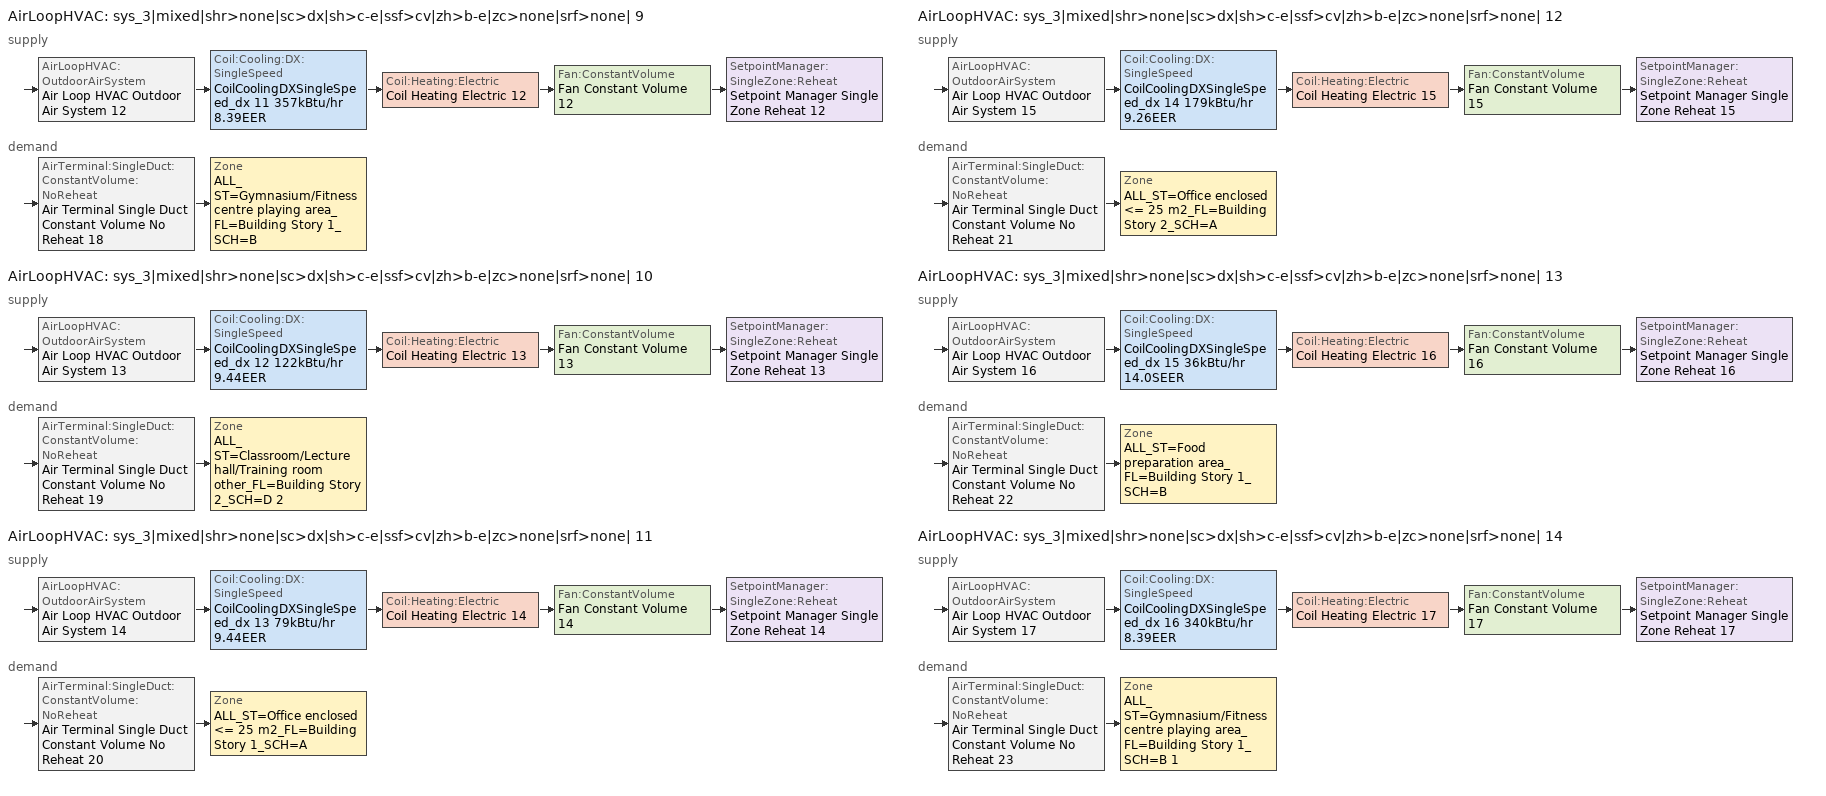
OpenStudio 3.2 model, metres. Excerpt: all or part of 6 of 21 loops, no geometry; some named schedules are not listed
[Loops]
AirLoopHVAC 'sys_3|mixed|shr>none|sc>dx|sh>c-e|ssf>cv|zh>b-e|zc>none|srf>none| 9'
 supply: AirLoopHVAC:OutdoorAirSystem 'Air Loop HVAC Outdoor Air System 12' > Coil:Cooling:DX:SingleSpeed 'CoilCoolingDXSingleSpeed_dx 11 357kBtu/hr 8.39EER' > Coil:Heating:Electric 'Coil Heating Electric 12' > Fan:ConstantVolume 'Fan Constant Volume 12' > SetpointManager:SingleZone:Reheat 'Setpoint Manager Single Zone Reheat 12'
 demand: AirTerminal:SingleDuct:ConstantVolume:NoReheat 'Air Terminal Single Duct Constant Volume No Reheat 18' > Zone 'ALL_ST=Gymnasium/Fitness centre playing area_FL=Building Story 1_SCH=B'
AirLoopHVAC 'sys_3|mixed|shr>none|sc>dx|sh>c-e|ssf>cv|zh>b-e|zc>none|srf>none| 10'
 supply: AirLoopHVAC:OutdoorAirSystem 'Air Loop HVAC Outdoor Air System 13' > Coil:Cooling:DX:SingleSpeed 'CoilCoolingDXSingleSpeed_dx 12 122kBtu/hr 9.44EER' > Coil:Heating:Electric 'Coil Heating Electric 13' > Fan:ConstantVolume 'Fan Constant Volume 13' > SetpointManager:SingleZone:Reheat 'Setpoint Manager Single Zone Reheat 13'
 demand: AirTerminal:SingleDuct:ConstantVolume:NoReheat 'Air Terminal Single Duct Constant Volume No Reheat 19' > Zone 'ALL_ST=Classroom/Lecture hall/Training room other_FL=Building Story 2_SCH=D 2'
AirLoopHVAC 'sys_3|mixed|shr>none|sc>dx|sh>c-e|ssf>cv|zh>b-e|zc>none|srf>none| 11'
 supply: AirLoopHVAC:OutdoorAirSystem 'Air Loop HVAC Outdoor Air System 14' > Coil:Cooling:DX:SingleSpeed 'CoilCoolingDXSingleSpeed_dx 13 79kBtu/hr 9.44EER' > Coil:Heating:Electric 'Coil Heating Electric 14' > Fan:ConstantVolume 'Fan Constant Volume 14' > SetpointManager:SingleZone:Reheat 'Setpoint Manager Single Zone Reheat 14'
 demand: AirTerminal:SingleDuct:ConstantVolume:NoReheat 'Air Terminal Single Duct Constant Volume No Reheat 20' > Zone 'ALL_ST=Office enclosed <= 25 m2_FL=Building Story 1_SCH=A'
AirLoopHVAC 'sys_3|mixed|shr>none|sc>dx|sh>c-e|ssf>cv|zh>b-e|zc>none|srf>none| 12'
 supply: AirLoopHVAC:OutdoorAirSystem 'Air Loop HVAC Outdoor Air System 15' > Coil:Cooling:DX:SingleSpeed 'CoilCoolingDXSingleSpeed_dx 14 179kBtu/hr 9.26EER' > Coil:Heating:Electric 'Coil Heating Electric 15' > Fan:ConstantVolume 'Fan Constant Volume 15' > SetpointManager:SingleZone:Reheat 'Setpoint Manager Single Zone Reheat 15'
 demand: AirTerminal:SingleDuct:ConstantVolume:NoReheat 'Air Terminal Single Duct Constant Volume No Reheat 21' > Zone 'ALL_ST=Office enclosed <= 25 m2_FL=Building Story 2_SCH=A'
AirLoopHVAC 'sys_3|mixed|shr>none|sc>dx|sh>c-e|ssf>cv|zh>b-e|zc>none|srf>none| 13'
 supply: AirLoopHVAC:OutdoorAirSystem 'Air Loop HVAC Outdoor Air System 16' > Coil:Cooling:DX:SingleSpeed 'CoilCoolingDXSingleSpeed_dx 15 36kBtu/hr 14.0SEER' > Coil:Heating:Electric 'Coil Heating Electric 16' > Fan:ConstantVolume 'Fan Constant Volume 16' > SetpointManager:SingleZone:Reheat 'Setpoint Manager Single Zone Reheat 16'
 demand: AirTerminal:SingleDuct:ConstantVolume:NoReheat 'Air Terminal Single Duct Constant Volume No Reheat 22' > Zone 'ALL_ST=Food preparation area_FL=Building Story 1_SCH=B'
AirLoopHVAC 'sys_3|mixed|shr>none|sc>dx|sh>c-e|ssf>cv|zh>b-e|zc>none|srf>none| 14'
 supply: AirLoopHVAC:OutdoorAirSystem 'Air Loop HVAC Outdoor Air System 17' > Coil:Cooling:DX:SingleSpeed 'CoilCoolingDXSingleSpeed_dx 16 340kBtu/hr 8.39EER' > Coil:Heating:Electric 'Coil Heating Electric 17' > Fan:ConstantVolume 'Fan Constant Volume 17' > SetpointManager:SingleZone:Reheat 'Setpoint Manager Single Zone Reheat 17'
 demand: AirTerminal:SingleDuct:ConstantVolume:NoReheat 'Air Terminal Single Duct Constant Volume No Reheat 23' > Zone 'ALL_ST=Gymnasium/Fitness centre playing area_FL=Building Story 1_SCH=B 1'
[Sizing:Zone] Zone Cooling Design Supply Air Temperature Input Method=TemperatureDifference; Zone Cooling Design Supply Air Temperature {C}=14; Zone Cooling Design Supply Air Temperature Difference {deltaC}=11; Zone Heating Design Supply Air Temperature Input Method=TemperatureDifference; Zone Heating Design Supply Air Temperature {C}=40; Zone Heating Design Supply Air Temperature Difference {deltaC}=21; Zone Cooling Design Supply Air Humidity Ratio {kg-H2O/kg-air}=0.0085; Zone Heating Design Supply Air Humidity Ratio {kg-H2O/kg-air}=0.008; Zone Heating Sizing Factor=1.3; Zone Cooling Sizing Factor=1.1; Cooling Design Air Flow Method=DesignDay; Heating Design Air Flow Method=DesignDay; Account for Dedicated Outdoor Air System=No; Dedicated Outdoor Air System Control Strategy=NeutralSupplyAir; Dedicated Outdoor Air Low Setpoint Temperature for Design {C}=autosize; Dedicated Outdoor Air High Setpoint Temperature for Design {C}=autosize
ALL_ST=Gymnasium/Fitness centre playing area_FL=Building Story 1_SCH=B; ALL_ST=Classroom/Lecture hall/Training room other_FL=Building Story 2_SCH=D 2; ALL_ST=Office enclosed <= 25 m2_FL=Building Story 1_SCH=A; ALL_ST=Office enclosed <= 25 m2_FL=Building Story 2_SCH=A; ALL_ST=Food preparation area_FL=Building Story 1_SCH=B; ALL_ST=Gymnasium/Fitness centre playing area_FL=Building Story 1_SCH=B 1
[Zone equipment]
ALL_ST=Gymnasium/Fitness centre playing area_FL=Building Story 1_SCH=B: Zone HVAC Baseboard Convective Electric 18, Air Terminal Single Duct Constant Volume No Reheat 18
ALL_ST=Classroom/Lecture hall/Training room other_FL=Building Story 2_SCH=D 2: Zone HVAC Baseboard Convective Electric 19, Air Terminal Single Duct Constant Volume No Reheat 19
ALL_ST=Office enclosed <= 25 m2_FL=Building Story 1_SCH=A: Zone HVAC Baseboard Convective Electric 20, Air Terminal Single Duct Constant Volume No Reheat 20
ALL_ST=Office enclosed <= 25 m2_FL=Building Story 2_SCH=A: Zone HVAC Baseboard Convective Electric 21, Air Terminal Single Duct Constant Volume No Reheat 21
ALL_ST=Food preparation area_FL=Building Story 1_SCH=B: Zone HVAC Baseboard Convective Electric 22, Air Terminal Single Duct Constant Volume No Reheat 22
ALL_ST=Gymnasium/Fitness centre playing area_FL=Building Story 1_SCH=B 1: Zone HVAC Baseboard Convective Electric 23, Air Terminal Single Duct Constant Volume No Reheat 23
[AirLoopHVAC] Design Supply Air Flow Rate {m3/s}=autosize; Design Return Air Flow Fraction of Supply Air Flow=1
Name | Availability Schedule
sys_3|mixed|shr>none|sc>dx|sh>c-e|ssf>cv|zh>b-e|zc>none|srf>none| 9 | sys_3|mixed|shr>none|sc>dx|sh>c-e|ssf>cv|zh>b-e|zc>none|srf>none| 9 Occ Sch
sys_3|mixed|shr>none|sc>dx|sh>c-e|ssf>cv|zh>b-e|zc>none|srf>none| 10 | sys_3|mixed|shr>none|sc>dx|sh>c-e|ssf>cv|zh>b-e|zc>none|srf>none| 10 Occ Sch
sys_3|mixed|shr>none|sc>dx|sh>c-e|ssf>cv|zh>b-e|zc>none|srf>none| 11 | sys_3|mixed|shr>none|sc>dx|sh>c-e|ssf>cv|zh>b-e|zc>none|srf>none| 11 Occ Sch
sys_3|mixed|shr>none|sc>dx|sh>c-e|ssf>cv|zh>b-e|zc>none|srf>none| 12 | sys_3|mixed|shr>none|sc>dx|sh>c-e|ssf>cv|zh>b-e|zc>none|srf>none| 12 Occ Sch
sys_3|mixed|shr>none|sc>dx|sh>c-e|ssf>cv|zh>b-e|zc>none|srf>none| 13 | sys_3|mixed|shr>none|sc>dx|sh>c-e|ssf>cv|zh>b-e|zc>none|srf>none| 13 Occ Sch
sys_3|mixed|shr>none|sc>dx|sh>c-e|ssf>cv|zh>b-e|zc>none|srf>none| 14 | sys_3|mixed|shr>none|sc>dx|sh>c-e|ssf>cv|zh>b-e|zc>none|srf>none| 14 Occ Sch
[Sizing:System] Type of Load to Size On=Sensible; Design Outdoor Air Flow Rate {m3/s}=Autosize; Central Heating Maximum System Air Flow Ratio=1; Preheat Design Temperature {C}=7; Preheat Design Humidity Ratio {kg-H2O/kg-Air}=0.008; Precool Design Temperature {C}=13; Precool Design Humidity Ratio {kg-H2O/kg-Air}=0.008; Central Cooling Design Supply Air Temperature {C}=13; Central Heating Design Supply Air Temperature {C}=43; Sizing Option=NonCoincident; 100% Outdoor Air in Cooling=No; 100% Outdoor Air in Heating=No; Central Cooling Design Supply Air Humidity Ratio {kg-H2O/kg-Air}=0.0085; Central Heating Design Supply Air Humidity Ratio {kg-H2O/kg-Air}=0.008; Cooling Design Air Flow Method=DesignDay; Cooling Design Air Flow Rate {m3/s}=0; Heating Design Air Flow Method=DesignDay; Heating Design Air Flow Rate {m3/s}=0; System Outdoor Air Method=ZoneSum; Zone Maximum Outdoor Air Fraction=1; Cooling Supply Air Flow Rate Per Floor Area {m3/s-m2}=0.00996765; Cooling Fraction of Autosized Cooling Supply Air Flow Rate=1; Cooling Supply Air Flow Rate Per Unit Cooling Capacity {m3/s-W}=3.94755e-05; Heating Supply Air Flow Rate Per Floor Area {m3/s-m2}=0.00996765; Heating Fraction of Autosized Heating Supply Air Flow Rate=1; Heating Fraction of Autosized Cooling Supply Air Flow Rate=1; Heating Supply Air Flow Rate Per Unit Heating Capacity {m3/s-W}=3.15882e-05; Cooling Design Capacity Method=CoolingDesignCapacity; Cooling Design Capacity {W}=autosize; Cooling Design Capacity Per Floor Area {W/m2}=234.7; Fraction of Autosized Cooling Design Capacity=1; Heating Design Capacity Method=HeatingDesignCapacity; Heating Design Capacity {W}=autosize; Heating Design Capacity Per Floor Area {W/m2}=157; Fraction of Autosized Heating Design Capacity=1; Central Cooling Capacity Control Method=OnOff
sys_3|mixed|shr>none|sc>dx|sh>c-e|ssf>cv|zh>b-e|zc>none|srf>none| 9; sys_3|mixed|shr>none|sc>dx|sh>c-e|ssf>cv|zh>b-e|zc>none|srf>none| 10; sys_3|mixed|shr>none|sc>dx|sh>c-e|ssf>cv|zh>b-e|zc>none|srf>none| 11; sys_3|mixed|shr>none|sc>dx|sh>c-e|ssf>cv|zh>b-e|zc>none|srf>none| 12; sys_3|mixed|shr>none|sc>dx|sh>c-e|ssf>cv|zh>b-e|zc>none|srf>none| 13; sys_3|mixed|shr>none|sc>dx|sh>c-e|ssf>cv|zh>b-e|zc>none|srf>none| 14
[Fan:ConstantVolume] Availability Schedule=Always On Discrete; Fan Total Efficiency=0.39975; Pressure Rise {Pa}=640; Maximum Flow Rate {m3/s}=AutoSize; Motor Efficiency=0.615
Fan Constant Volume 12; Fan Constant Volume 13; Fan Constant Volume 14; Fan Constant Volume 15; Fan Constant Volume 16; Fan Constant Volume 17
[Coil:Cooling:DX:SingleSpeed] Availability Schedule=Always On Discrete; Rated Total Cooling Capacity {W}=autosize; Rated Sensible Heat Ratio=autosize; Rated Air Flow Rate {m3/s}=autosize; Rated Evaporator Fan Power Per Volume Flow Rate {W/(m3/s)}=773.3; Total Cooling Capacity Function of Temperature Curve=DXCOOL-NECB2011-REF-CAPFT; Total Cooling Capacity Function of Flow Fraction Curve=DXCOOL-NECB2011-REF-CAPFFLOW; Energy Input Ratio Function of Temperature Curve=DXCOOL-NECB2011-REF-COOLEIRFT; Energy Input Ratio Function of Flow Fraction Curve=DXCOOL-NECB2011-REF-COOLEIRFFLOW; Part Load Fraction Correlation Curve=DXCOOL-NECB2011-REF-COOLPLFFPLR; Minimum Outdoor Dry-Bulb Temperature for Compressor Operation {C}=-25; Condenser Type=AirCooled; Evaporative Condenser Effectiveness=0; Evaporative Condenser Air Flow Rate {m3/s}=Autosize; Evaporative Condenser Pump Rated Power Consumption {W}=Autosize; Crankcase Heater Capacity {W}=0; Maximum Outdoor Dry-Bulb Temperature for Crankcase Heater Operation {C}=0; Basin Heater Capacity {W/K}=0; Basin Heater Setpoint Temperature {C}=10
Name | Rated COP {W/W}
CoilCoolingDXSingleSpeed_dx 11 357kBtu/hr 8.39EER; CoilCoolingDXSingleSpeed_dx 16 340kBtu/hr 8.39EER | 2.92983
CoilCoolingDXSingleSpeed_dx 12 122kBtu/hr 9.44EER; CoilCoolingDXSingleSpeed_dx 13 79kBtu/hr 9.44EER | 3.27943
CoilCoolingDXSingleSpeed_dx 14 179kBtu/hr 9.26EER | 3.21949
CoilCoolingDXSingleSpeed_dx 15 36kBtu/hr 14.0SEER | 4.11713
[Coil:Heating:Electric] Availability Schedule=Always On Discrete
Coil Heating Electric 12; Coil Heating Electric 13; Coil Heating Electric 14; Coil Heating Electric 15; Coil Heating Electric 16; Coil Heating Electric 17
[Controller:OutdoorAir] Minimum Outdoor Air Flow Rate {m3/s}=autosize; Maximum Outdoor Air Flow Rate {m3/s}=Autosize; Economizer Control Action Type=ModulateFlow; Lockout Type=NoLockout; Minimum Limit Type=FixedMinimum; High Humidity Control=No; Heat Recovery Bypass Control Type=BypassWhenWithinEconomizerLimits
Name | Economizer Control Type | Minimum Outdoor Air Schedule | Controller Mechanical Ventilation | Economizer Maximum Limit Dry-Bulb Temperature {C} | Economizer Maximum Limit Enthalpy {J/kg} | Economizer Minimum Limit Dry-Bulb Temperature {C}
Controller Outdoor Air 12 | DifferentialEnthalpy | sys_3|mixed|shr>none|sc>dx|sh>c-e|ssf>cv|zh>b-e|zc>none|srf>none| 9 Occ Sch | Controller Mechanical Ventilation 12
Controller Outdoor Air 13 | DifferentialEnthalpy | sys_3|mixed|shr>none|sc>dx|sh>c-e|ssf>cv|zh>b-e|zc>none|srf>none| 10 Occ Sch | Controller Mechanical Ventilation 13
Controller Outdoor Air 14 | DifferentialEnthalpy | sys_3|mixed|shr>none|sc>dx|sh>c-e|ssf>cv|zh>b-e|zc>none|srf>none| 11 Occ Sch | Controller Mechanical Ventilation 14
Controller Outdoor Air 15 | DifferentialEnthalpy | sys_3|mixed|shr>none|sc>dx|sh>c-e|ssf>cv|zh>b-e|zc>none|srf>none| 12 Occ Sch | Controller Mechanical Ventilation 15
Controller Outdoor Air 16 | NoEconomizer | sys_3|mixed|shr>none|sc>dx|sh>c-e|ssf>cv|zh>b-e|zc>none|srf>none| 13 Occ Sch | Controller Mechanical Ventilation 16 | 28 | 64000 | -100
Controller Outdoor Air 17 | DifferentialEnthalpy | sys_3|mixed|shr>none|sc>dx|sh>c-e|ssf>cv|zh>b-e|zc>none|srf>none| 14 Occ Sch | Controller Mechanical Ventilation 17
[Controller:MechanicalVentilation] Availability Schedule=Always On Discrete; System Outdoor Air Method=ZoneSum
Controller Mechanical Ventilation 12; Controller Mechanical Ventilation 13; Controller Mechanical Ventilation 14; Controller Mechanical Ventilation 15; Controller Mechanical Ventilation 16; Controller Mechanical Ventilation 17
[AirLoopHVAC:OutdoorAirSystem]
Name | Controller
Air Loop HVAC Outdoor Air System 12 | Controller Outdoor Air 12
Air Loop HVAC Outdoor Air System 13 | Controller Outdoor Air 13
Air Loop HVAC Outdoor Air System 14 | Controller Outdoor Air 14
Air Loop HVAC Outdoor Air System 15 | Controller Outdoor Air 15
Air Loop HVAC Outdoor Air System 16 | Controller Outdoor Air 16
Air Loop HVAC Outdoor Air System 17 | Controller Outdoor Air 17
[SetpointManager:SingleZone:Reheat] Minimum Supply Air Temperature {C}=13; Maximum Supply Air Temperature {C}=43
Name | Control Zone
Setpoint Manager Single Zone Reheat 12 | ALL_ST=Gymnasium/Fitness centre playing area_FL=Building Story 1_SCH=B
Setpoint Manager Single Zone Reheat 13 | ALL_ST=Classroom/Lecture hall/Training room other_FL=Building Story 2_SCH=D 2
Setpoint Manager Single Zone Reheat 14 | ALL_ST=Office enclosed <= 25 m2_FL=Building Story 1_SCH=A
Setpoint Manager Single Zone Reheat 15 | ALL_ST=Office enclosed <= 25 m2_FL=Building Story 2_SCH=A
Setpoint Manager Single Zone Reheat 16 | ALL_ST=Food preparation area_FL=Building Story 1_SCH=B
Setpoint Manager Single Zone Reheat 17 | ALL_ST=Gymnasium/Fitness centre playing area_FL=Building Story 1_SCH=B 1
[ZoneHVAC:Baseboard:Convective:Electric] Availability Schedule=Always On Discrete; Nominal Capacity {W}=autosize; Efficiency=1
Zone HVAC Baseboard Convective Electric 18; Zone HVAC Baseboard Convective Electric 19; Zone HVAC Baseboard Convective Electric 20; Zone HVAC Baseboard Convective Electric 21; Zone HVAC Baseboard Convective Electric 22; Zone HVAC Baseboard Convective Electric 23
[AirTerminal:SingleDuct:ConstantVolume:NoReheat] Availability Schedule=Always On Discrete; Maximum Air Flow Rate {m3/s}=AutoSize
Air Terminal Single Duct Constant Volume No Reheat 18; Air Terminal Single Duct Constant Volume No Reheat 19; Air Terminal Single Duct Constant Volume No Reheat 20; Air Terminal Single Duct Constant Volume No Reheat 21; Air Terminal Single Duct Constant Volume No Reheat 22; Air Terminal Single Duct Constant Volume No Reheat 23
[Schedule:Ruleset]
Name | Default Day Schedule | Summer Design Day Schedule | Winter Design Day Schedule
sys_3|mixed|shr>none|sc>dx|sh>c-e|ssf>cv|zh>b-e|zc>none|srf>none| 10 Occ Sch | sys_3|mixed|shr>none|sc>dx|sh>c-e|ssf>cv|zh>b-e|zc>none|srf>none| 10 Occ Sch Default | sys_3|mixed|shr>none|sc>dx|sh>c-e|ssf>cv|zh>b-e|zc>none|srf>none| 10 Occ Sch Summer Design Day | sys_3|mixed|shr>none|sc>dx|sh>c-e|ssf>cv|zh>b-e|zc>none|srf>none| 10 Occ Sch Winter Design Day
sys_3|mixed|shr>none|sc>dx|sh>c-e|ssf>cv|zh>b-e|zc>none|srf>none| 11 Occ Sch | sys_3|mixed|shr>none|sc>dx|sh>c-e|ssf>cv|zh>b-e|zc>none|srf>none| 11 Occ Sch Default | sys_3|mixed|shr>none|sc>dx|sh>c-e|ssf>cv|zh>b-e|zc>none|srf>none| 11 Occ Sch Summer Design Day | sys_3|mixed|shr>none|sc>dx|sh>c-e|ssf>cv|zh>b-e|zc>none|srf>none| 11 Occ Sch Winter Design Day
sys_3|mixed|shr>none|sc>dx|sh>c-e|ssf>cv|zh>b-e|zc>none|srf>none| 12 Occ Sch | sys_3|mixed|shr>none|sc>dx|sh>c-e|ssf>cv|zh>b-e|zc>none|srf>none| 12 Occ Sch Default | sys_3|mixed|shr>none|sc>dx|sh>c-e|ssf>cv|zh>b-e|zc>none|srf>none| 12 Occ Sch Summer Design Day | sys_3|mixed|shr>none|sc>dx|sh>c-e|ssf>cv|zh>b-e|zc>none|srf>none| 12 Occ Sch Winter Design Day
sys_3|mixed|shr>none|sc>dx|sh>c-e|ssf>cv|zh>b-e|zc>none|srf>none| 13 Occ Sch | sys_3|mixed|shr>none|sc>dx|sh>c-e|ssf>cv|zh>b-e|zc>none|srf>none| 13 Occ Sch Default | sys_3|mixed|shr>none|sc>dx|sh>c-e|ssf>cv|zh>b-e|zc>none|srf>none| 13 Occ Sch Summer Design Day | sys_3|mixed|shr>none|sc>dx|sh>c-e|ssf>cv|zh>b-e|zc>none|srf>none| 13 Occ Sch Winter Design Day
sys_3|mixed|shr>none|sc>dx|sh>c-e|ssf>cv|zh>b-e|zc>none|srf>none| 14 Occ Sch | sys_3|mixed|shr>none|sc>dx|sh>c-e|ssf>cv|zh>b-e|zc>none|srf>none| 14 Occ Sch Default | sys_3|mixed|shr>none|sc>dx|sh>c-e|ssf>cv|zh>b-e|zc>none|srf>none| 14 Occ Sch Summer Design Day | sys_3|mixed|shr>none|sc>dx|sh>c-e|ssf>cv|zh>b-e|zc>none|srf>none| 14 Occ Sch Winter Design Day
sys_3|mixed|shr>none|sc>dx|sh>c-e|ssf>cv|zh>b-e|zc>none|srf>none| 9 Occ Sch | sys_3|mixed|shr>none|sc>dx|sh>c-e|ssf>cv|zh>b-e|zc>none|srf>none| 9 Occ Sch Default | sys_3|mixed|shr>none|sc>dx|sh>c-e|ssf>cv|zh>b-e|zc>none|srf>none| 9 Occ Sch Summer Design Day | sys_3|mixed|shr>none|sc>dx|sh>c-e|ssf>cv|zh>b-e|zc>none|srf>none| 9 Occ Sch Winter Design Day
[Schedule:Day]
sys_3|mixed|shr>none|sc>dx|sh>c-e|ssf>cv|zh>b-e|zc>none|srf>none| 10 Occ Sch Default: 9, 0, 0, 18, 0, 1, 19, 0, 0, 22, 0, 1, 24, 0, 0
sys_3|mixed|shr>none|sc>dx|sh>c-e|ssf>cv|zh>b-e|zc>none|srf>none| 10 Occ Sch Winter Design Day; sys_3|mixed|shr>none|sc>dx|sh>c-e|ssf>cv|zh>b-e|zc>none|srf>none| 10 Occ Sch Summer Design Day; sys_3|mixed|shr>none|sc>dx|sh>c-e|ssf>cv|zh>b-e|zc>none|srf>none| 9 Occ Sch Winter Design Day; sys_3|mixed|shr>none|sc>dx|sh>c-e|ssf>cv|zh>b-e|zc>none|srf>none| 9 Occ Sch Summer Design Day: 24, 0, 1
sys_3|mixed|shr>none|sc>dx|sh>c-e|ssf>cv|zh>b-e|zc>none|srf>none| 9 Occ Sch Default: 1, 0, 1, 10, 0, 0, 24, 0, 1
[Schedule:Rule] Date Specification Type=DateRange; Start Month=1; Start Day=1; End Month=12; End Day=31
Name | Schedule Ruleset | Rule Order | Day Schedule | Apply Sunday | Apply Saturday
sys_3|mixed|shr>none|sc>dx|sh>c-e|ssf>cv|zh>b-e|zc>none|srf>none| 10 Occ Sch Sunday Rule | sys_3|mixed|shr>none|sc>dx|sh>c-e|ssf>cv|zh>b-e|zc>none|srf>none| 10 Occ Sch | 0 | sys_3|mixed|shr>none|sc>dx|sh>c-e|ssf>cv|zh>b-e|zc>none|srf>none| 10 Occ Sch Sunday | Yes | Yes
sys_3|mixed|shr>none|sc>dx|sh>c-e|ssf>cv|zh>b-e|zc>none|srf>none| 9 Occ Sch Saturday Rule | sys_3|mixed|shr>none|sc>dx|sh>c-e|ssf>cv|zh>b-e|zc>none|srf>none| 9 Occ Sch | 1 | sys_3|mixed|shr>none|sc>dx|sh>c-e|ssf>cv|zh>b-e|zc>none|srf>none| 9 Occ Sch Saturday |  | Yes
sys_3|mixed|shr>none|sc>dx|sh>c-e|ssf>cv|zh>b-e|zc>none|srf>none| 9 Occ Sch Sunday Rule | sys_3|mixed|shr>none|sc>dx|sh>c-e|ssf>cv|zh>b-e|zc>none|srf>none| 9 Occ Sch | 0 | sys_3|mixed|shr>none|sc>dx|sh>c-e|ssf>cv|zh>b-e|zc>none|srf>none| 9 Occ Sch Sunday | Yes
[Schedule:Constant]
Always On Discrete: Value=1
[Curve:Biquadratic] Minimum Value of x=13; Maximum Value of x=24; Minimum Value of y=24; Maximum Value of y=46
Name | Coefficient1 Constant | Coefficient2 x | Coefficient3 x**2 | Coefficient4 y | Coefficient5 y**2 | Coefficient6 x*y
DXCOOL-NECB2011-REF-CAPFT | 0.867905 | 0.0142459 | 0.00055436 | -0.0075575 | 3.3e-05 | -0.0001918
DXCOOL-NECB2011-REF-COOLEIRFT | 0.114171 | 0.0281822 | -0.0004199 | 0.0214108 | 0.000161028 | -0.000679104
[Curve:Quadratic] Minimum Value of x=0.5; Maximum Value of x=1.5
Name | Coefficient1 Constant | Coefficient2 x | Coefficient3 x**2
DXCOOL-NECB2011-REF-CAPFFLOW | 0.8 | 0.2 | 0
DXCOOL-NECB2011-REF-COOLEIRFFLOW | 1.1552 | -0.1808 | 0.0256
[Curve:Cubic]
DXCOOL-NECB2011-REF-COOLPLFFPLR: Coefficient1 Constant=0.0277; Coefficient2 x=4.9151; Coefficient3 x**2=-8.184; Coefficient4 x**3=4.2702; Minimum Value of x=0.7; Maximum Value of x=1
